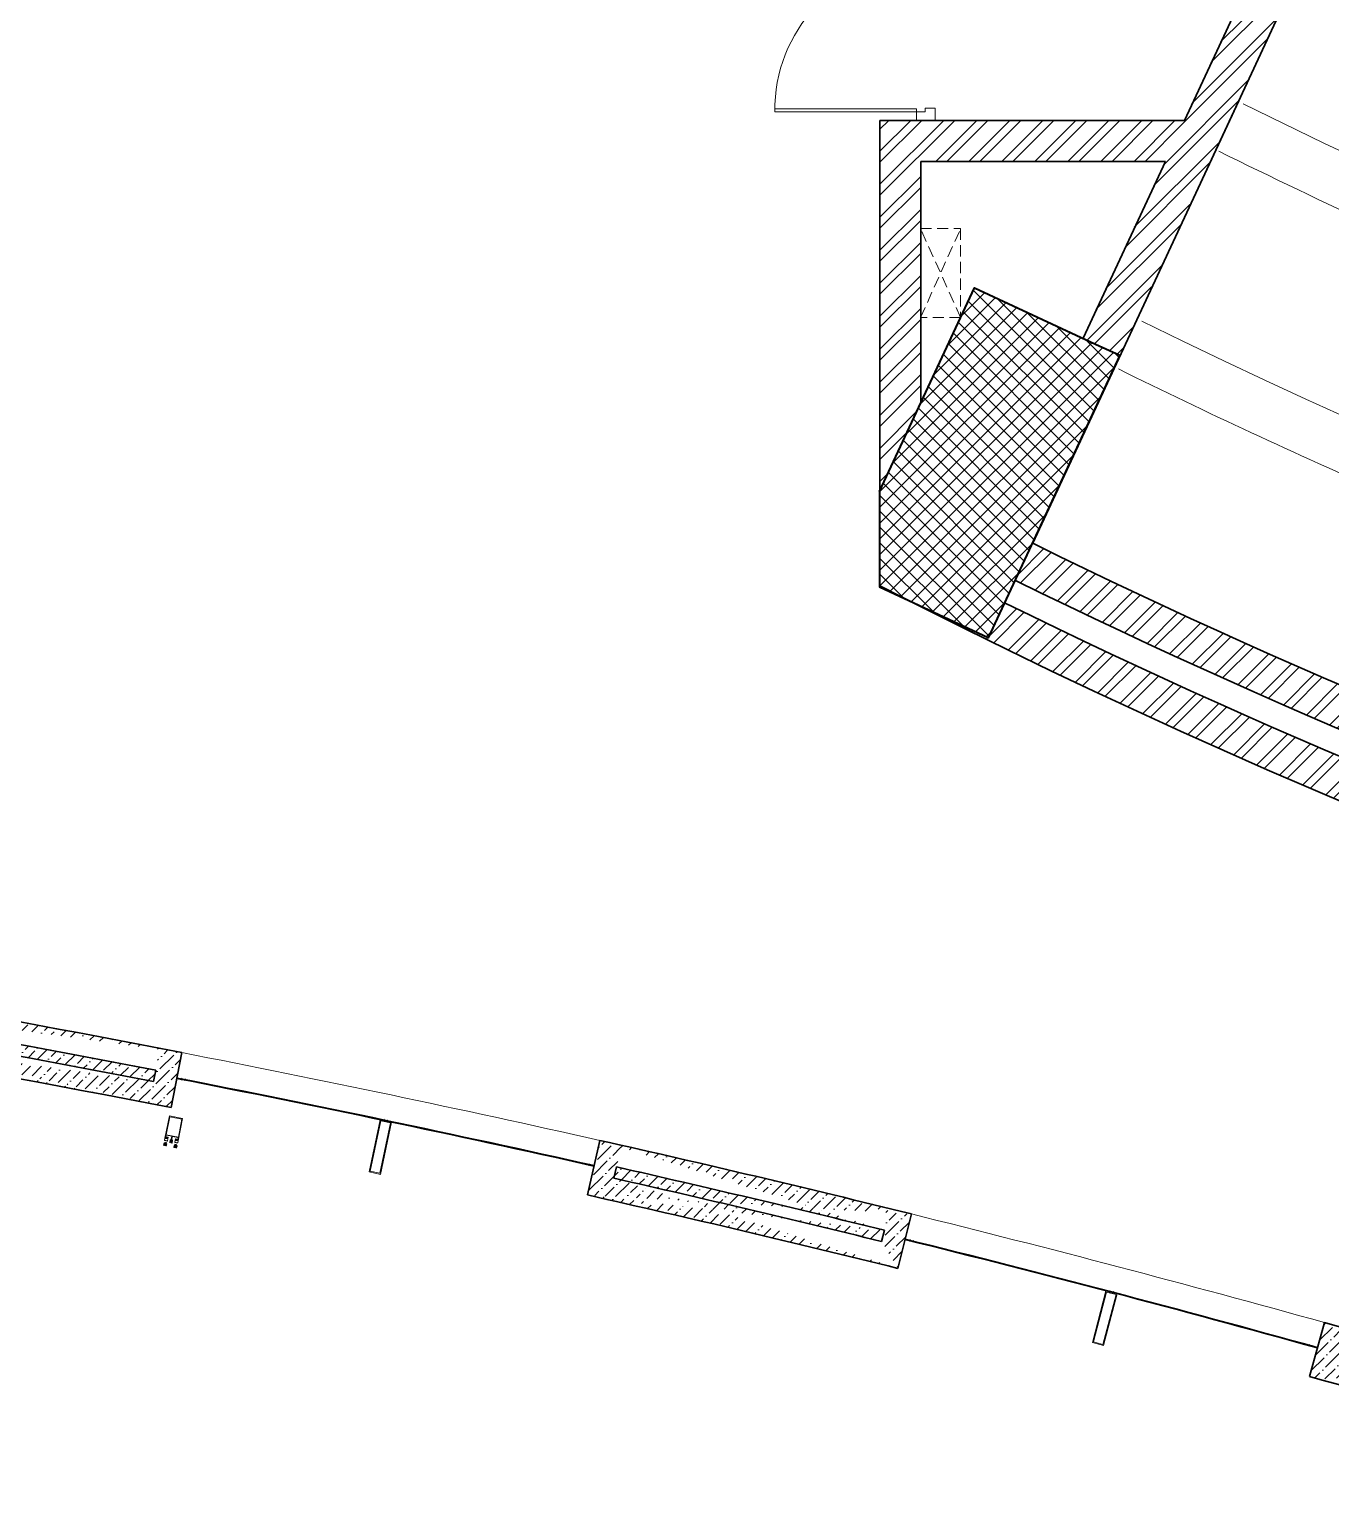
# Model space of a CAD drawing. Header units: millimetres. Extents: x 8275 to 147087, y -297470 to -191881.
# Drawn here: x 90337 to 97650, y -253504 to -245231 of the extents above; entities that cross this region are included whole.
import ezdxf

# ---------------------------------------------------------------- set-up
doc = ezdxf.new("R2010")
doc.units = ezdxf.units.MM
doc.header["$LTSCALE"] = 250
doc.header["$MEASUREMENT"] = 0
doc.linetypes.add('HIDDEN', pattern=[0.375, 0.25, -0.125])
for name, color, linetype, lineweight in [('col', 6, 'Continuous', 40), ('door', 35, 'Continuous', 13), ('hatch', 9, 'Continuous', 0), ('hidden', 153, 'HIDDEN', 13), ('stairs', 2, 'Continuous', 5), ('wall', 1, 'Continuous', 30), ('win', 4, 'Continuous', 20)]:
    doc.layers.add(name, color=color, linetype=linetype, lineweight=lineweight)
pattern_1 = [(45, (-6686.724433277734, -321362.3453582716), (-92.80776503073436, 92.80776503073437), []), (45, (-6624.852590027731, -321362.3453582716), (-92.80776503073436, 92.80776503073437), [])]
pattern_2 = [(45, (-6686.724433277734, -321362.3453582716), (23.20194125768359, 85.07378461150648), [109.375, -21.875, 0, -21.875])]

# ---------------------------------------------------------------- blocks, each defined once
blk = doc.blocks.new('A$C31941232')
at = {"layer": 'hatch'}
h = blk.add_hatch(dxfattribs=at)
h.set_pattern_fill('ANSI37', color=256, scale=500)
h.set_pattern_definition([(45, (0, 0), (-44.19417382415921, 44.19417382415922), []), (135, (0, 0), (-44.19417382415922, -44.19417382415921), [])])
h.paths.add_polyline_path([(-43430.87844050443, 12658.07772172685), (-43430.87841665884, 12120.48155803699), (-42820.65822664928, 11836.39656725794), (-42081.1499656518, 13424.87496698205), (-42897.0647688061, 13804.72006734449)])
at = {"layer": 'col'}
blk.add_line((-43430.87844168628, 12658.07772019925, -16898.64277594864), (-43430.87841784023, 12120.48155699158, -16898.6301576792), dxfattribs=at)
at = {"layer": 'col', "elevation": -16898.64277594864}
blk.add_lwpolyline([(-43430.87844168628, 12658.07772019925), (-42897.06477002893, 13804.72006575589), (-42217.14718966652, 13488.1877996953), (-42081.14996680012, 13424.8749653534), (-42820.65822760668, 11836.39656611474), (-43430.87841784023, 12120.48155699158)], dxfattribs=at)
blk = doc.blocks.new('DRDR')
at = {"lineweight": 18, "ltscale": 0.1}
for p, q in [((4811214.435253152, 8332971.56460059), (4811218.992828105, 8333058.814600474)), ((4811218.992828105, 8333058.814600474), (4811277.159233727, 8333055.776102253)), ((4811277.159233727, 8333055.776102253), (4811274.728527087, 8333009.242768981)), ((4811214.435253152, 8332971.56460059), (4811255.15173709, 8332969.437651836)), ((4811255.151730487, 8332969.437652181), (4811220.538269108, 8332306.799180396)), ((4811255.15173709, 8332969.437651836), (4811257.2786054, 8333010.154318447)), ((4811268.2850926, 8332968.751591268), (4811255.151737091, 8332969.437651836)), ((4811257.2786054, 8333010.154318447), (4811274.728527087, 8333009.242768981)), ((4812658.784152118, 8332983.605797026), (4812656.353445476, 8332937.072463756)), ((4812716.950571135, 8332980.567555208), (4812658.784152118, 8332983.605797026)), ((4812712.392996182, 8332893.317555323), (4812716.950571135, 8332980.567555208)), ((4811268.2850926, 8332968.751591268), (4811233.665113604, 8332305.988346538)), ((4812673.803371182, 8332936.16099121), (4812656.353445476, 8332937.072463756)), ((4812671.676502869, 8332895.444324598), (4812673.803371182, 8332936.16099121)), ((4812658.543144336, 8332896.13032729), (4812623.92316534, 8332233.36708256)), ((4812671.676509472, 8332895.444324268), (4812637.063048093, 8332232.805852484)), ((4812671.676502869, 8332895.444324598), (4812658.543144336, 8332896.13032729)), ((4812712.392996182, 8332893.317555323), (4812671.676502869, 8332895.444324598))]:
    blk.add_line(p, q, dxfattribs=at)
blk.add_ellipse((4811269.773900418, 8332997.253257896), major_axis=(-685.2418482264229, -125.6224260748426), ratio=0.9936065610890924, start_param=1.318294215919205, end_param=2.867114194554077, dxfattribs=at)
at = {"lineweight": 18, "ltscale": 0.1, "extrusion": (0, 0, -1)}
blk.add_ellipse((4812660.031952153, 8332924.631993918), major_axis=(668.4242813352743, -196.3322811335802), ratio=0.9936065610890924, start_param=1.318294215919205, end_param=2.867114194554077, dxfattribs=at)

msp = doc.modelspace()

# ---------------------------------------------------------------- hatches: boundary and pattern name
at = {"layer": 'hatch'}
h = msp.add_hatch(dxfattribs=at)
h.set_pattern_fill('ANSI32', color=256, scale=350, style=0)
h.set_pattern_definition(pattern_1)
edge = h.paths.add_edge_path()
edge.add_line((117629.5288266889, -252194.0401685761), (117599.6284500561, -251965.991999372))
edge.add_arc((112433.8152781767, -214955.8903715943), 37368.88074621981, 262.12326937673834, 277.94592112654357, ccw=False)
edge.add_line((107312.699338296, -251972.2032586917), (107277.7050495697, -252193.584798186))
edge.add_arc((112455.1992891072, -215257.3078104233), 37297.38602525879, 262.0206294395069, 277.9792072770339)
edge = h.paths.add_edge_path()
edge.add_line((117571.6059567318, -251828.733762546), (117541.7064086166, -251600.6854847135))
edge.add_arc((112434.5317099039, -214945.959934801), 37008.81163375256, 262.13531328539574, 277.93206678409143, ccw=False)
edge.add_line((107370.4666389958, -251606.666195049), (107335.4595535933, -251828.1287087162))
edge.add_arc((112476.3429742176, -214946.7948216071), 37237.90369552072, 262.0646797399239, 277.8705910709365)
edge = h.paths.add_edge_path()
edge.add_line((127705.4790213192, -249342.9324330802), (127699.5722774738, -249103.2909695192))
edge.add_arc((112455.1308590728, -214644.6412441847), 37680.12121865258, 280.1248862717009, 293.8645078004673, ccw=False)
edge.add_line((119079.0823690244, -251737.9668088487), (119114.8944285437, -251965.2098358264))
edge.add_arc((112612.8051359882, -215281.8333143234), 37255.1644498682, 280.0512229649691, 293.8984144730426)
edge = h.paths.add_edge_path()
edge.add_line((119021.128470513, -251372.4620443592), (119057.1538925907, -251599.6678708942))
edge.add_arc((112451.9757196107, -214634.34957905), 37550.80738298663, 280.1310230807873, 293.9570873770894)
edge.add_line((127699.5679523274, -248950.1486549706), (127699.5608397927, -248698.3121126945))
edge.add_arc((112451.9883593358, -214634.442930897), 37320.71342004864, 280.13794037399134, 294.1141085776026, ccw=False)
h.paths.add_polyline_path([(128156.8052846882, -247451.033916359), (128156.8052846882, -248168.1257187141), (128161.887085225, -248165.933882045), (128161.8727216395, -247451.0339163589)])
h.paths.add_polyline_path([(127948.7091314672, -248257.8798867596), (127948.7107492816, -247451.0339163589), (127931.8384511294, -247451.0339163589), (127931.8662397289, -248265.144411894)])
h.paths.add_polyline_path([(98253.503828316, -243221.2437606225), (97937.00574477017, -243901.0879162582), (97728.49585520662, -243804.017168646), (96826.03205373604, -245742.5272987234), (96256.40817154478, -246966.0910468734), (96464.9196887752, -247063.1625522359), (96972.65953579452, -245972.5272987234), (98253.50559399556, -243221.2445826261)])
h.paths.add_polyline_path([(126753.8316411702, -243429.6605102571), (126656.7966687437, -243221.2274664995), (126656.7599029643, -243221.2445826261), (127909.5805727346, -245912.3282089877), (128161.8418066548, -245912.3429560122), (128161.8417441407, -245909.2314670999), (126962.3431278234, -243332.684668256), (127089.2632657988, -243273.5976258806), (128317.7223430322, -245912.3520686851), (128531.8057498084, -245912.3645838583), (128531.8033261178, -245827.2435256402), (127297.7749210438, -243176.5260562646), (127753.7522249715, -242964.2480780883), (128531.8495605113, -242964.2480780883), (128531.8495605113, -242734.2480780883), (127702.8380457358, -242734.2480780883), (127200.7401172076, -242967.9972848935), (127297.7750896341, -243176.430328651)])
h = msp.add_hatch(dxfattribs=at)
h.set_pattern_fill('ANSI32', color=256, scale=350, style=0)
h.set_pattern_definition(pattern_1)
h.paths.add_polyline_path([(95115.19118412118, -247829.9602206651), (95345.19118412072, -247335.9156626482), (95345.19118411932, -245972.5272987243), (96718.95685945265, -245972.527298706), (96826.0322216684, -245742.5272987066), (95115.19118412118, -245742.5272987243)])
edge = h.paths.add_edge_path()
edge.add_line((95974.14820407284, -248117.3497864555), (95877.05366245843, -248325.9107859913))
edge.add_arc((112455.1323191682, -214644.6494747951), 37540.11261918598, 243.7933671564915, 259.8707226368601)
edge.add_line((105852.961313481, -251599.6409302511), (105888.8708464922, -251372.4143662852))
edge.add_arc((112455.1322759711, -214644.649621097), 37310.11246750876, 243.785706247479, 259.863639480919, ccw=False)
edge = h.paths.add_edge_path()
edge.add_line((95725.41156549472, -248651.6410153998), (95356.87012536032, -248480.0683710759))
edge.add_arc((112356.9879265963, -214875.4500551177), 37659.98376814761, 243.1657740476392, 259.9670714785931)
edge.add_line((105796.0866592294, -251959.5295499225), (105831.1033803178, -251737.9524770139))
edge.add_arc((112455.1323148245, -214644.6494900217), 37680.11260346741, 243.7979844895485, 259.8749917959418, ccw=False)
edge.add_line((95817.95277488139, -248452.8606637244), (95725.41156549472, -248651.6410153997))
h = msp.add_hatch(dxfattribs=at)
h.set_pattern_fill('ANSI36', color=256, scale=350, style=0)
h.set_pattern_definition(pattern_2)
edge = h.paths.add_edge_path()
edge.add_line((91046.62306061061, -251083.2461046266), (91034.17045818921, -251147.0422025785))
edge.add_line((91070.58821903076, -250960.4698734226), (91070.57037289953, -250960.5613011827))
edge.add_line((91193.27288600244, -250984.4171590729), (91132.92572616367, -251293.5825198418))
edge.add_line((87241.14183801692, -250438.2776263356), (87231.83437542059, -250502.6061248166))
edge.add_line((86653.54298079899, -250226.8675195404), (86653.53031459544, -250226.9598076055))
edge.add_line((87135.21176184341, -250297.4798415681), (87090.42477401532, -250607.0249671598))
edge.add_arc((75628.97938603442, -330501.9803694141), 80836.41582499738, 79.01380837580166, 81.74754648983635)
edge.add_arc((75126.12700138427, -333298.2320284001), 83552.2599720503, 78.95509451356294, 81.76720831621297)
edge.add_arc((75629.5798227014, -330498.6507903767), 80898.03287843917, 79.01372926308656, 81.74764466217374)
edge.add_arc((75861.62160530081, -329225.7721982935), 79729.34948540859, 78.91318151962535, 81.87123521704314)
at = {"layer": 'hatch', "extrusion": (-0.0005174206871650838, -0.002638571485964402, 0.9999963851016394)}
h = msp.add_hatch(dxfattribs=at)
h.set_pattern_fill('AR-HBONE', color=256, scale=0.4111842104963537, angle=3.761184506430397e-19, style=0)
h.set_pattern_definition([(45.00000000000023, (-6692.570742330077, -321391.0350921564), (1.826177402416266e-16, 2.326009148470476), [4.934210525956235, -1.644736841985416]), (135, (-6691.407737755711, -321389.8720875821), (1.826177402416266e-16, 2.326009148470476), [4.934210525956231, -1.644736841985415])])
h.paths.add_polyline_path([(91098.93374198835, -251493.4563242627), (91098.5381126662, -251495.4738199409), (91103.91810113538, -251496.5288314814), (91104.31373046778, -251494.5113357943)], flags=16)
h.paths.add_polyline_path([(91162.04185187045, -251505.8317753618), (91161.64622253992, -251507.849271027), (91156.266234067, -251506.7942594857), (91156.66186339103, -251504.7767638084)], flags=16)
edge = h.paths.add_edge_path()
edge.add_arc((91106.27623807333, -251509.4323966394), 0.6853070175936428, 168.9051299809035, 348.90512998090367, ccw=False)
edge.add_arc((91104.93124095417, -251509.1686437541), 0.6853070175936428, 168.9051299809035, 348.90512998090367, ccw=False)
edge.add_arc((91103.58624383502, -251508.9048908683), 0.6853070184712254, 168.9051299041973, 348.90512990419745, ccw=False)
edge.add_arc((91102.2412467112, -251508.6411379817), 0.6853070185111155, 168.9051300542747, 348.9051300542748, ccw=False)
edge.add_arc((91100.89624959297, -251508.3773850967), 0.6853070167758953, 168.9051302101884, 348.9051302101886, ccw=False)
edge.add_arc((91099.55125247661, -251508.113632212), 0.6853070175936428, 168.9051299809035, 348.90512998090367, ccw=False)
edge.add_arc((91098.20625535745, -251507.8498793264), 0.6853070175936428, 168.9051299817373, 348.90512998173745, ccw=False)
edge.add_arc((91096.86125823736, -251507.5861264409), 0.6853070185310607, 168.9051300542747, 348.9051300542748, ccw=False)
edge.add_arc((91095.51626112286, -251507.322373556), 0.6853070148412246, 168.9051299125349, 348.9051299125351, ccw=False)
edge.add_arc((91094.1712640037, -251507.0586206709), 0.6853070203261159, 168.9051300501059, 348.905130050106, ccw=False)
edge.add_arc((91092.82626687989, -251506.7948677845), 0.6853070175936428, 168.9051299809035, 348.90512998090367, ccw=False)
edge.add_arc((91091.48126976445, -251506.5311148997), 0.6853070149010597, 168.9051300642798, 348.90513006428, ccw=False)
edge.add_line((91090.80877120767, -251506.3992384571), (91093.15812418956, -251494.4188083893))
edge.add_line((91093.15812419236, -251494.4188083996), (91096.92411612926, -251495.1573164794))
edge.add_line((91096.924116126, -251495.1573164786), (91097.31974545095, -251493.139820792))
edge.add_line((91097.3197454463, -251493.1398208007), (91095.57124919092, -251492.7969420495))
edge.add_line((91095.57124919232, -251492.79694205), (91097.84802924024, -251489.7516197021))
edge.add_line((91097.84802924257, -251489.7516197029), (91106.61145295083, -251491.4701202626))
edge.add_line((91106.61145294897, -251491.4701202598), (91107.67622326149, -251495.170718016))
edge.add_line((91107.67622326195, -251495.1707180181), (91105.92772700658, -251494.8278392669))
edge.add_line((91105.92772700798, -251494.8278392678), (91105.53209768116, -251496.8453349448))
edge.add_line((91105.53209767837, -251496.8453349441), (91109.29808961015, -251497.583843023))
edge.add_line((91109.29808961015, -251497.5838430224), (91106.94872347658, -251509.564340125))
edge.add_arc((91149.22582909904, -251517.7677298547), 0.6853070175936428, 168.9051300509397, 348.9051300509396)
edge.add_arc((91150.5708262182, -251518.0314827401), 0.6853070175936428, 168.9051300509397, 348.9051300509396)
edge.add_arc((91151.91582333736, -251518.2952356256), 0.6853070184512803, 168.905130127646, 348.9051301276458)
edge.add_arc((91153.26082046304, -251518.558988512), 0.6853070185310607, 168.9051299775686, 348.9051299775688)
edge.add_arc((91154.60581757754, -251518.8227413968), 0.6853070167758953, 168.9051298216548, 348.9051298216551)
edge.add_arc((91155.9508146967, -251519.0864942824), 0.6853070175936428, 168.9051300509397, 348.9051300509396)
edge.add_arc((91157.2958118112, -251519.3502471666), 0.6853070176135879, 168.905130050106, 348.9051300501058)
edge.add_arc((91158.64080893502, -251519.614000053), 0.6853070185111155, 168.9051299775686, 348.9051299775688)
edge.add_arc((91159.98580604952, -251519.8777529378), 0.6853070148611697, 168.9051301193083, 348.9051301193082)
edge.add_arc((91161.33080317054, -251520.1415058236), 0.6853070203261159, 168.9051299817374, 348.9051299817377)
edge.add_arc((91162.67580029342, -251520.40525871), 0.6853070175936428, 168.9051300509397, 348.9051300509396)
edge.add_arc((91164.02079740886, -251520.6690115946), 0.6853070149210049, 168.9051299675634, 348.9051299675637)
edge.add_line((91164.69329596471, -251520.8008880359), (91167.02621101236, -251508.9042825693))
edge.add_line((91167.02621101376, -251508.9042825683), (91163.26021908197, -251508.1657744893))
edge.add_line((91163.26021907918, -251508.1657744884), (91163.655848406, -251506.1482788114))
edge.add_line((91163.65584840972, -251506.1482788123), (91165.40434466509, -251506.4911575635))
edge.add_line((91165.40434466276, -251506.4911575746), (91164.44632904252, -251502.8114943212))
edge.add_line((91164.44632904671, -251502.8114943213), (91155.68290533518, -251501.0929937797))
edge.add_line((91155.68290533472, -251501.0929937707), (91153.29937059313, -251504.1173815965))
edge.add_line((91153.29937059499, -251504.1173815945), (91155.04786685036, -251504.4602603457))
edge.add_line((91155.04786684897, -251504.4602603571), (91154.65223752215, -251506.4777560341))
edge.add_line((91154.65223752122, -251506.4777560338), (91150.88624558944, -251505.7392479549))
edge.add_line((91150.88624559317, -251505.7392479558), (91148.55331739757, -251517.635920467))
at = {"layer": 'hatch'}
h = msp.add_hatch(dxfattribs=at)
h.set_pattern_fill('ANSI36', color=256, scale=350, style=0)
h.set_pattern_definition(pattern_2)
edge = h.paths.add_edge_path()
edge.add_line((93636.71869381703, -251627.4043064397), (93622.44556070352, -251690.817925577))
edge.add_line((93664.18748183735, -251505.3641595558), (93664.16702665901, -251505.4550391761))
edge.add_line((93542.23835022748, -251477.9158572471), (93473.06862840941, -251785.2276689035))
edge.add_line((95142.65009526582, -251983.3815443729), (95127.01923595322, -252046.4742195272))
edge.add_line((95172.73184099048, -251861.9590574075), (95172.70944002084, -251862.0494770749))
edge.add_line((95294.06377332099, -251892.0183687254), (95218.3143087998, -252197.7748381986))
edge.add_arc((75126.12655688915, -333298.234489582), 83677.26247280023, 76.17104359549388, 77.22966701252157)
edge.add_arc((75126.12655688915, -333298.234489582), 83552.26247280023, 76.0854531388849, 77.31525746913059)
edge.add_arc((75126.12655688915, -333298.234489582), 83742.26247280023, 76.17097716089245, 77.22973344712298)
edge.add_arc((75126.12655688915, -333298.234489582), 83867.26247280023, 76.085453138885, 77.31525746913087)
h = msp.add_hatch(dxfattribs=at)
h.set_pattern_fill('ANSI36', color=256, scale=350, style=0)
h.set_pattern_definition(pattern_2)
edge = h.paths.add_edge_path()
edge.add_line((97702.25520845363, -252656.527295529), (97684.82524967613, -252719.1468288872))
edge.add_line((97735.79933916731, -252536.0153747019), (97735.77435986418, -252536.1051162984))
edge.add_line((97615.37729389174, -252502.4962605776), (97530.9091262985, -252805.9598146717))
edge.add_arc((75126.12655688915, -333298.234489582), 83677.26247280023, 72.89316467388917, 74.36002561367286)
edge.add_arc((75126.12655688915, -333298.234489582), 83552.26247280023, 72.80924180304046, 74.4456160702821)
edge.add_arc((75126.12655688915, -333298.234489582), 83742.26247280023, 72.89222273872024, 74.36009204827403)
edge.add_arc((75126.12655688915, -333298.234489582), 83867.26247280023, 72.80924180304046, 74.4456160702822)
edge.add_line((99760.59299462754, -253261.3080906297), (99740.15716199484, -253323.027379423))
edge.add_line((99919.31946737226, -253179.6053178123), (99820.30646724347, -253478.6394731168))

# ---------------------------------------------------------------- linework, layer by layer
at = {"layer": 'hidden'}
for p, q in [((95570.89088813635, -246851.054636358, -11300.6378476528), (95345.1913452223, -246351.0128543606, -11300.6378476528)), ((95345.19135205261, -246851.054636358, -11300.6378476528), (95570.89088813588, -246351.0128584332, -11300.6378476528))]:
    msp.add_line(p, q, dxfattribs=at)
at = {"layer": 'hidden', "elevation": -11300.6378476528}
msp.add_lwpolyline([(95570.89088813635, -246851.054636358), (95345.1913452223, -246851.054636358), (95345.1913452223, -246351.0128543606), (95570.89088813635, -246351.0128543606)], close=True, dxfattribs=at)
at = {"layer": 'stairs', "ltscale": 0.01}
for centre, radius, start, end in [((112473.4104972676, -214679.5100111804, -11300.62548336084), 34549.59716089503, 243.6881587966639, 296.3118409651038), ((112473.4104972676, -214679.5100111804, 18293.34010579342), 34849.07260229524, 243.6789641682822, 246.927624955957), ((112473.4104972676, -214679.5100111804, -11300.62548336084), 35897.23664719598, 243.7387282127076, 295.0826291657868), ((112473.4104972676, -214679.5100111804, 18293.34010579342), 36196.71208859618, 243.7387640628932, 246.3623340862688)]:
    msp.add_arc(centre, radius, start, end, dxfattribs=at)
at = {"layer": 'wall'}
for p, q in [((96829.28565681633, -245742.5272988123, -11300.6378476528), (97730.32195650926, -243807.0834708438, -11300.6378476528)), ((96930.44110591244, -246070.2021267428, -11300.6378476528), (97938.83361174958, -243904.1550404577, -11300.6378476528)), ((95976.01381277014, -248120.3308667165, -11300.6378476528), (97134.26586442068, -245632.3825061822, -11300.6378476528)), ((95117.05694511067, -245742.5272988123, -11300.6378476528), (96829.28565681819, -245742.5272988123, -11300.6378476528)), ((95117.05694511067, -248360.4102565288, -11300.6378476528), (95117.05694511067, -245742.5272988123, -11300.6378476528)), ((95347.05694510508, -245972.5272988132, -11300.6378476528), (96722.21029460104, -245972.5272988116, -11300.6378476528)), ((95347.05694510927, -247331.8543828474, -11300.6378476528), (95347.05694510695, -245972.5272988132, -11300.6378476528)), ((96259.10258904379, -246967.2918279488, -11300.6378476528), (96722.21029460104, -245972.5272988116, -11300.6378476528)), ((91070.5882190303, -250960.4698748372, -11300.6378476528), (91070.57037289906, -250960.5613025973, -11300.6378476528)), ((91193.27288600197, -250984.4171604875, -11300.6378476528), (91132.9257261632, -251293.5825212565, -11300.6378476528)), ((91046.62306061015, -251083.2461060412, -11300.6378476528), (91034.17045818875, -251147.0422039931, -11300.6378476528)), ((93542.23835022701, -251477.9158586616, -11300.6378476528), (93473.06862840895, -251785.227670318, -11300.6378476528)), ((93664.18748183688, -251505.3641609704, -11300.6378476528), (93664.16702665854, -251505.4550405907, -11300.6378476528)), ((93636.71869381657, -251627.4043078543, -11300.6378476528), (93622.44556070305, -251690.8179269916, -11300.6378476528)), ((95172.73184099002, -251861.959058822, -11300.6378476528), (95172.70944002038, -251862.0494784895, -11300.6378476528)), ((95294.06377332052, -251892.0183701399, -11300.6378476528), (95218.31430879934, -252197.7748396132, -11300.6378476528)), ((95142.65009526536, -251983.3815457875, -11300.6378476528), (95127.01923595276, -252046.4742209418, -11300.6378476528)), ((97615.37729389127, -252502.4962619923, -11300.6378476528), (97530.90912629804, -252805.9598160863, -11300.6378476528))]:
    msp.add_line(p, q, dxfattribs=at)
for centre, radius, start, end in [((112456.9985795254, -214647.6294052522, -11300.6378476528), 37310.11393724672, 243.7857061444846, 259.8600807952909), ((112456.9985795254, -214647.6294052522, -11300.6378476528), 37540.11393724672, 243.7888298063787, 259.8671857792339), ((112456.9985795254, -214647.6294052522, -11300.6378476528), 37910.11393724672, 242.7807844336711, 293.9103832607867), ((112456.9985795254, -214647.6294052522, -11300.6378476528), 37680.11393724672, 243.7934639942456, 259.8714680779401), ((75126.12655688869, -333298.2344909966, -11300.6378476528), 83867.26247280023, 78.95509453183116, 81.56511281882749), ((75126.12655688869, -333298.2344909966, -11300.6378476528), 83677.26247280023, 79.0406849820464, 81.68161779120946), ((75126.12655688869, -333298.2344909966, -11300.6378476528), 83742.26247280023, 79.0406185637666, 81.68168423075844), ((75126.12655688869, -333298.2344909966, -11300.6378476528), 83552.26247280023, 78.95509453183116, 81.76720826311949), ((75126.12655688869, -333298.2344909966, -11300.6378476528), 83867.26247280023, 76.08545314447905, 77.31525746881154), ((75126.12655688869, -333298.2344909966, -11300.6378476528), 83742.26247280023, 76.17097716283394, 77.22973344483624), ((75126.12655688869, -333298.2344909966, -11300.6378476528), 83677.26247280023, 76.17104360191614, 77.22966702173298), ((75126.12655688869, -333298.2344909966, -11300.6378476528), 83552.26247280023, 76.08545314447905, 77.31525746881154), ((75126.12655688869, -333298.2344909966, -11300.6378476528), 83867.26247280023, 72.8092418027839, 74.4456160653025), ((75126.12655688869, -333298.2344909966, -11300.6378476528), 83552.26247280023, 72.8092418027839, 74.4456160653025)]:
    msp.add_arc(centre, radius, start, end, dxfattribs=at)
at = {"layer": 'win', "extrusion": (-0.0005174206871649427, -0.002638571485964418, 0.9999963851016394)}
for p, q in [((91192.24482920021, -251135.6715013954, -11300.6378476528), (91190.6360808853, -251136.7527418701, -11300.6378476528)), ((91192.21858697059, -251128.6827872488, -11300.6378476528), (91193.29983325489, -251130.2915316575, -11300.6378476528)), ((91193.29983325489, -251130.2915316575, -11300.6378476528), (91192.24482920021, -251135.6715013954, -11300.6378476528)), ((91212.12979543442, -251133.9840591862, -11300.6378476528), (91211.07479137881, -251139.3640289363, -11300.6378476528)), ((91211.07479137881, -251139.3640289363, -11300.6378476528), (91212.15603766823, -251140.9727733464, -11300.6378476528)), ((91213.73854374653, -251132.9028187236, -11300.6378476528), (91212.12979543442, -251133.9840591862, -11300.6378476528))]:
    msp.add_line(p, q, dxfattribs=at)
at = {"layer": 'win', "extrusion": (-0.00054867184563733, -0.002632250500148911, 0.9999963851017215)}
for p, q in [((92329.80079668947, -251366.3030278296, -11300.6378476528), (92328.17934010038, -251367.3651156957, -11300.6378476528)), ((92330.91952241678, -251360.9359466224, -11300.6378476528), (92329.80079668947, -251366.3030278296, -11300.6378476528)), ((92329.85742869461, -251359.3144938707, -11300.6378476528), (92330.91952241678, -251360.9359466224, -11300.6378476528)), ((92349.70437457552, -251364.8515008115, -11300.6378476528), (92348.58564884681, -251370.2185820307, -11300.6378476528)), ((92348.58564884681, -251370.2185820307, -11300.6378476528), (92349.6477425741, -251371.8400347839, -11300.6378476528)), ((92351.32583116135, -251363.7894129573, -11300.6378476528), (92349.70437457552, -251364.8515008115, -11300.6378476528))]:
    msp.add_line(p, q, dxfattribs=at)
at = {"layer": 'win', "extrusion": (-0.0005862495969430468, -0.002624136981907268, 0.9999963851017215)}
for p, q in [((93463.68472625595, -251612.6555146942, -11300.6378476528), (93462.04825050663, -251613.6943117029, -11300.6378476528)), ((93464.88007191103, -251607.3049767116, -11300.6378476528), (93463.68472625595, -251612.6555146942, -11300.6378476528)), ((93463.84126899205, -251605.6685047149, -11300.6378476528), (93464.88007191103, -251607.3049767116, -11300.6378476528)), ((93483.60702257417, -251611.4887016173, -11300.6378476528), (93482.41167691816, -251616.8392396119, -11300.6378476528)), ((93482.41167691816, -251616.8392396119, -11300.6378476528), (93483.45047984226, -251618.4757116102, -11300.6378476528)), ((93485.24349832069, -251610.4499046205, -11300.6378476528), (93483.60702257417, -251611.4887016173, -11300.6378476528))]:
    msp.add_line(p, q, dxfattribs=at)
at = {"layer": 'win', "extrusion": (-0.0006485095726273326, -0.002609447992189149, 0.9999963851017215)}
for p, q in [((95285.4656257038, -252043.0278422033, -11300.6378476528), (95283.804901022, -252044.0274149289, -11300.6378476528)), ((95286.78791761445, -252037.7072546381, -11300.6378476528), (95285.4656257038, -252043.0278422033, -11300.6378476528)), ((95285.7883388917, -252036.0465335669, -11300.6378476528), (95286.78791761445, -252037.7072546381, -11300.6378476528)), ((95305.41004143935, -252042.335293046, -11300.6378476528), (95304.08774952684, -252047.6558806233, -11300.6378476528)), ((95304.08774952684, -252047.6558806233, -11300.6378476528), (95305.08732825518, -252049.3166016961, -11300.6378476528)), ((95307.07076611789, -252041.3357203322, -11300.6378476528), (95305.41004143935, -252042.335293046, -11300.6378476528))]:
    msp.add_line(p, q, dxfattribs=at)
at = {"layer": 'win', "extrusion": (-0.0006844639337276656, -0.002600248567571054, 0.9999963851017215)}
for p, q in [((96410.2115228721, -252323.2631251083, -11300.6378476528), (96411.18808476906, -252324.9374843775, -11300.6378476528)), ((96409.7924829754, -252330.239314587, -11300.6378476528), (96408.11812017858, -252331.2158704367, -11300.6378476528)), ((96411.18808476906, -252324.9374843775, -11300.6378476528), (96409.7924829754, -252330.239314587, -11300.6378476528)), ((96429.74455761118, -252329.8221083034, -11300.6378476528), (96428.34895581566, -252335.1239385249, -11300.6378476528)), ((96428.34895581566, -252335.1239385249, -11300.6378476528), (96429.32551771728, -252336.7982977958, -11300.6378476528)), ((96431.41892040474, -252328.8455524655, -11300.6378476528), (96429.74455761118, -252329.8221083034, -11300.6378476528))]:
    msp.add_line(p, q, dxfattribs=at)
at = {"layer": 'win', "extrusion": (-0.0007191733672341319, -0.002590863400025248, 0.9999963851017215)}
for p, q in [((97530.06144476822, -252633.0590922137, -11300.6378476528), (97528.37417313037, -252634.0131711013, -11300.6378476528)), ((97531.52781807398, -252627.7763980844, -11300.6378476528), (97530.06144476822, -252633.0590922137, -11300.6378476528)), ((97530.57373309275, -252626.0891298932, -11300.6378476528), (97531.52781807398, -252627.7763980844, -11300.6378476528)), ((97550.017314394, -252632.9087231985, -11300.6378476528), (97548.55094108591, -252638.19141734, -11300.6378476528)), ((97548.55094108591, -252638.19141734, -11300.6378476528), (97549.50502607226, -252639.878685533, -11300.6378476528)), ((97551.70458602812, -252631.9546443227, -11300.6378476528), (97550.017314394, -252632.9087231985, -11300.6378476528))]:
    msp.add_line(p, q, dxfattribs=at)
at = {"layer": 'win', "extrusion": (-0.0005174206871649427, -0.002638571485964418, 0.9999963851016394), "elevation": -10449.19962631949}
msp.add_lwpolyline([(91130.98864225997, -251511.3350316813), (91131.42113995434, -251511.9785316783), (91130.77763994584, -251512.4110293685), (91130.25013417956, -251515.1010236127), (91130.68263186992, -251515.7445236096), (91130.03913186629, -251516.1770213038), (91129.51162609551, -251518.8670155444), (91129.94864473147, -251519.5172421092, 0.9606708062894292), (91133.46749158783, -251520.0617733311), (91135.89324171901, -251507.691759136, 0.1989123673796638), (91135.51985136597, -251505.8408047151), (91132.8755773328, -251501.9064707815, -0.1989123673796519), (91132.50218698704, -251500.0555163569), (91135.53845083009, -251484.5722122794), (91165.39738686093, -251490.4275263334, -0.414213562373095), (91167.34362647284, -251493.3232763337), (91166.57874310501, -251497.2237679883, -0.414213562373095), (91163.68299310785, -251499.1700076053), (91155.07501154601, -251497.4819891455, 0.414213562373095), (91152.1792615327, -251499.428228758), (91150.93962297925, -251505.7497152109), (91154.70561491126, -251506.4882233027), (91155.10124423847, -251504.4707276148), (91153.35274797751, -251504.1278488739), (91154.01213018631, -251500.7653560702), (91166.11710426255, -251503.1391320406), (91165.45772205324, -251506.5016248324), (91163.70922579129, -251506.1587460896), (91163.31359646417, -251508.1762417558), (91167.07958839479, -251508.9147498354), (91191.84775964142, -251382.610649986), (91117.87291813463, -251368.1042412965), (91093.10474688552, -251494.4083411556), (91096.87073881605, -251495.1468492335), (91097.26636814683, -251493.129353547), (91095.51787189154, -251492.7864748056), (91096.17725410688, -251489.4239820059), (91108.2822281619, -251491.7977579728), (91107.6228459621, -251495.1602507743), (91105.87434970359, -251494.8173720234), (91105.47872036745, -251496.8348676992), (91109.2447123087, -251497.5733757677), (91110.48435086496, -251491.251889314, 0.414213562373095), (91108.5381112485, -251488.3561393068), (91099.9301296903, -251486.668120849, -0.414213562373095), (91097.98389006998, -251483.7723708386), (91098.74877343437, -251479.8718791949, -0.414213562373095), (91101.64452344931, -251477.9256395703), (91131.50345948144, -251483.7809536238), (91128.46719562732, -251499.2642577006, -0.1989123673796519), (91127.42240004899, -251500.8371069728), (91123.48806611533, -251503.4813810087, 0.1989123673796638), (91122.44327053006, -251505.0542302892), (91120.01752039982, -251517.4242444783, 0.9606708062894292), (91123.48141107138, -251518.2490226358), (91124.1316376268, -251517.8120039927), (91124.65914340156, -251515.1220097639), (91124.22664570586, -251514.4785097602), (91124.87014570736, -251514.0460120613), (91125.39765147564, -251511.3560178286), (91124.96515379444, -251510.7125178312), (91125.60865379068, -251510.2800201298), (91126.1361595645, -251507.5900259017), (91125.7036618605, -251506.9465258945), (91129.56466186569, -251504.3515397368), (91132.15964802662, -251508.2125397435), (91131.5161480307, -251508.6450374411)], format="xyb", close=True, dxfattribs=at)
at = {"layer": 'win', "extrusion": (-0.0005174206871649427, -0.002638571485964418, 0.9999963851016394)}
for points, elevation in [([(91119.50790083015, -251374.0117355443), (91099.75103440281, -251474.7608901389), (91168.3458874387, -251488.2122872887), (91188.1027538667, -251387.463132685)], -10449.1996263195), ([(91098.93374202734, -251493.4563242736), (91098.53811270471, -251495.4738199522), (91103.91810117346, -251496.5288314924), (91104.31373050976, -251494.5113358073)], -10449.19962631951), ([(91162.04185190906, -251505.8317753731), (91161.64622258075, -251507.8492710382), (91156.26623410826, -251506.794259498), (91156.66186342895, -251504.7767638194)], -10449.1996263195)]:
    msp.add_lwpolyline(points, close=True, dxfattribs=dict(at, elevation=elevation))
at = {"layer": 'win', "elevation": -11300.6378476528}
for points in [[(92310.64931563567, -251669.0523544052), (92371.86620874051, -251375.3646086643), (92308.2338638301, -251362.1009484912), (92247.01697072387, -251655.7886942324)], [(92306.77480142517, -251663.1372770909), (92365.9511314258, -251379.2391228747), (92312.10837804014, -251368.0160258052), (92252.93204803858, -251651.9141800215)], [(96374.06973305531, -252631.4429945691), (96450.43733930076, -252341.3257963264), (96387.57861301443, -252324.7794816396), (96311.21100676851, -252614.8966798827)], [(96370.50723985583, -252625.3349144942), (96444.32925922517, -252344.8882895262), (96391.14110621391, -252330.8875617143), (96317.3190868441, -252611.3341866824)]]:
    msp.add_lwpolyline(points, close=True, dxfattribs=at)
at = {"layer": 'win', "extrusion": (-0.0005174206871649427, -0.002638571485964418, 0.9999963851016394)}
for points, elevation in [([(91106.94873667501, -251509.564273094, -0.9999999999999999), (91105.60373954989, -251509.3005202073, -0.9999999999999999), (91104.25874243799, -251509.0367673234, -0.9999999999999999), (91102.91374531643, -251508.773014437, -0.9999999999999999), (91101.56874819341, -251508.5092615511, -0.9999999999999999), (91100.22375107442, -251508.2455086739, -0.9999999999999999), (91098.87875395267, -251507.9817557789, -0.9999999999999999), (91097.53375683221, -251507.7180028943, -0.9999999999999999), (91096.18875972457, -251507.4542500112, -0.9999999999999999), (91094.84376260698, -251507.1904971257, -0.9999999999999999), (91093.49876548431, -251506.9267442398, -0.9999999999999999), (91092.1537683652, -251506.6629913533, -0.9999999999999999), (91090.80877124787, -251506.3992384683), (91093.15812423272, -251494.418808412), (91096.87073882188, -251495.14684923), (91097.26636813728, -251493.129353548), (91095.57124922489, -251492.7969420583), (91097.84802928226, -251489.7516197147), (91106.61145299676, -251491.4701202749), (91107.67622329813, -251495.1707180275), (91105.8743496969, -251494.8173720197), (91105.47872037094, -251496.834867699), (91109.29808965276, -251497.5838430362), (91106.94872351512, -251509.5643401444)], -10449.19962631948), ([(91148.55333057942, -251517.6358534223, 0.9999999999999999), (91149.89832770328, -251517.8996063095, 0.9999999999999999), (91151.2433248124, -251518.1633591914, 0.9999999999999999), (91152.58832193722, -251518.4271120788, 0.9999999999999999), (91153.93331906587, -251518.6908649668, 0.9999999999999999), (91155.27831617279, -251518.9546178493, 0.9999999999999999), (91156.62331328809, -251519.2183707322, 0.9999999999999999), (91157.96831041019, -251519.4821236196, 0.9999999999999999), (91159.31330752508, -251519.7458765029, 0.9999999999999999), (91160.65830464606, -251520.0096293897, 0.9999999999999999), (91162.00330176816, -251520.2733822763, 0.9999999999999999), (91163.34829888878, -251520.537135162, 0.9999999999999999), (91164.69329599942, -251520.8008880461), (91167.02621105126, -251508.9042825801), (91163.26021912506, -251508.1657745016), (91163.65584844485, -251506.1482788216), (91165.40434469446, -251506.491157582), (91164.44632908708, -251502.8114943336), (91155.68290536953, -251501.0929937802), (91153.29937062699, -251504.1173816036), (91155.04786688848, -251504.4602603675), (91154.65223756482, -251506.4777560477), (91150.88624563461, -251505.7392479678), (91148.55331743624, -251517.6359204681)], -10449.1996263195)]:
    msp.add_lwpolyline(points, format="xyb", dxfattribs=dict(at, elevation=elevation))
at = {"layer": 'win'}
for radius, start, end in [(83867.26247280023, 77.31525746881154, 78.95509453183116), (83717.26247280023, 77.31525746881154, 78.95509453183116), (83718.26247280023, 77.31525746881154, 78.95509453183116), (83719.26247280023, 77.31525746881154, 78.95509453183116), (83720.26247280023, 77.31525746881154, 78.95509453183116), (83721.26247280023, 77.31525746881154, 78.95509453183116), (83722.26247280023, 77.31525746881154, 78.95509453183116), (83723.26247280023, 77.31525746881154, 78.95509453183116), (83867.26247280023, 74.4456160653025, 76.08545314447905), (83717.26247280023, 74.4456160653025, 76.08545314447905), (83718.26247280023, 74.4456160653025, 76.08545314447905), (83719.26247280023, 74.4456160653025, 76.08545314447905), (83720.26247280023, 74.4456160653025, 76.08545314447905), (83721.26247280023, 74.4456160653025, 76.08545314447905), (83722.26247280023, 74.4456160653025, 76.08545314447905), (83723.26247280023, 74.4456160653025, 76.08545314447905)]:
    msp.add_arc((75126.12655688869, -333298.2344909966, -11300.6378476528), radius, start, end, dxfattribs=at)
at = {"layer": 'win', "extrusion": (-0.0005174206871649427, -0.002638571485964418, 0.9999963851016394)}
for centre, radius, start, end in [((91184.96345245211, -251221.8481717162, -10684.99090699312), 56.02831096297897, 67.61933225737383, 90.19092775573638), ((91184.44278112399, -251224.5033140279, -10684.98363177791), 59.50225788623588, 69.27757024174545, 88.53268976440364), ((91184.27353254276, -251225.3663902729, -10684.98126690828), 60.98800946245647, 69.854075686515, 87.95618435667863), ((91185.69300918636, -251202.1360116268, -10685.04329660813), 38.16461497224456, 83.7113108082943, 88.7370451763278), ((91186.51769149482, -251182.1742181637, -10685.09639412124), 18.66373521831405, 80.36711339774736, 89.66647713809293), ((91187.10200831672, -251174.8483439233, -10685.11602637117), 11.84415585990497, 78.17474967927035, 91.82647101433774), ((91185.23701017685, -251186.092488229, -10685.08539279387), 23.68932309987656, 79.4877939005681, 86.13699135089556), ((91147.09291212508, -251414.9674528702, -10684.46175105063), 254.6448962107594, 78.09466544331984, 79.71559457596024), ((91180.90715083388, -251242.533116523, -10684.9342292683), 79.43733587598572, 76.4709421935045, 81.33931763629245), ((91184.35743914978, -251224.9385119336, -10684.98243931512), 61.98307333192854, 75.91688669694065, 81.89337331820234), ((91189.83490786407, -251197.0063828551, -10685.05897466672), 34.0854521669411, 74.29229407737716, 83.51796594567327), ((91195.09104324535, -251193.0163780716, -10685.0722222687), 27.34609378610929, 67.93430039003817, 74.93490064554665), ((91197.50795083767, -251187.4030150508, -10685.08828414673), 21.72982308732188, 68.53185202913873, 76.46311415439305), ((91201.25163889813, -251175.1943797069, -10685.12243469136), 9.462229877207651, 63.02999656259647, 80.18393701389023), ((91199.46495579497, -251180.6696617522, -10685.10706324463), 15.63818546316107, 66.76794251597605, 76.90151407258305)]:
    msp.add_arc(centre, radius, start, end, dxfattribs=at)
at = {"layer": 'win', "extrusion": (-0.00054867184563733, -0.002632250500148911, 0.9999963851017215)}
for centre, radius, start, end in [((92321.48746720889, -251452.3996197982, -10689.44526028176), 56.02831096297897, 66.93989895063034, 89.5114944393638), ((92320.93534762354, -251455.048401271, -10689.43798506663), 59.50225788623588, 68.59813692101977, 87.85325644780711), ((92320.75587652295, -251455.9094098719, -10689.43562019702), 60.98800946245647, 69.17464235207092, 87.27675103826117), ((92322.45072083663, -251432.697496794, -10689.49764989846), 38.16461497224456, 83.03187747152846, 88.05761186400933), ((92323.5120535165, -251412.7468859738, -10689.55074741317), 18.66373521831405, 79.68768009515925, 88.98704381933331), ((92324.1831999946, -251405.4284556811, -10689.5703796635), 11.84415585990497, 77.49531636074673, 91.14703767053274), ((92322.18499912281, -251416.6496941378, -10689.5397460863), 23.68932309987656, 78.80836058720296, 85.4575580215865), ((92281.32956745838, -251645.0562513103, -10688.91610434528), 254.6448962107594, 77.41523212834713, 79.03616126638319), ((92317.18616725078, -251473.035010348, -10689.38858255759), 79.43733587598572, 75.79150884821415, 80.65988429781339), ((92320.84485104334, -251455.4825565866, -10689.43679260385), 61.98307333192854, 75.23745337158226, 81.21393999019799), ((92326.65315579984, -251427.6173436104, -10689.51332795462), 34.0854521669411, 73.61286075584084, 82.83853263083428), ((92331.95623538502, -251423.6899469865, -10689.5265755532), 27.34609378610929, 67.25486708500763, 74.2554673160383), ((92334.4395367009, -251418.1056384984, -10689.54263743009), 21.72982308732188, 67.85241870146447, 75.78368083140211), ((92338.32773240477, -251405.9422544541, -10689.57678797337), 9.462229877207651, 62.35056324601235, 79.50450368189392), ((92336.47624864236, -251411.3959649213, -10689.56141652733), 15.63818546316107, 66.08850921000113, 76.22208073916322)]:
    msp.add_arc(centre, radius, start, end, dxfattribs=at)
at = {"layer": 'win', "extrusion": (-0.0005862495969430468, -0.002624136981907268, 0.9999963851017215)}
for centre, radius, start, end in [((93454.12859254004, -251698.6395220464, -10694.97254798449), 56.02831096297897, 66.12069868846771, 88.69229418119747), ((93453.53865908428, -251701.2801389905, -10694.96527276935), 59.50225788623588, 67.77893667340142, 87.03405621477776), ((93453.34689626862, -251702.1384936428, -10694.96290789974), 60.98800946245647, 68.3554421085637, 86.45755078758413), ((93455.37343397754, -251678.9531846975, -10695.02493760116), 38.16461497224456, 82.21267724180788, 87.23841161067607), ((93456.71989713809, -251659.0197871915, -10695.0780351159), 18.66373521831405, 78.86847984578439, 88.1678435569233), ((93457.49560847417, -251651.711700475, -10695.09766736621), 11.84415585990497, 76.67611608795639, 90.32783743455461), ((93455.337178941, -251662.9032232117, -10695.06703378902), 23.68932309987656, 77.98916032826459, 84.6383577696493), ((93411.22033648935, -251890.7023142281, -10694.443392048), 254.6448962107594, 76.5960318673848, 78.21696101249013), ((93449.53270279238, -251719.2113066529, -10694.91587026031), 79.43733587598572, 74.97230861216576, 79.84068404776077), ((93453.44196452493, -251701.7129560784, -10694.96408030658), 61.98307333192854, 74.41825313730742, 80.39473974338732), ((93459.6480716468, -251673.9336340431, -10695.04061565731), 34.0854521669411, 72.79366048752185, 82.0193323776103), ((93465.00676018941, -251670.0824583201, -10695.05386325593), 27.34609378610929, 66.43566682989298, 73.4362670633835), ((93467.56964796227, -251664.5342250006, -10695.06992513281), 21.72982308732188, 67.03321843533641, 74.96448059645682), ((93471.63134924893, -251652.4276747106, -10695.10407567609), 9.462229877207651, 61.53136299485777, 78.68530342698567), ((93469.70208164128, -251657.8543566143, -10695.08870423005), 15.63818546316107, 65.26930895068698, 75.40288048382939)]:
    msp.add_arc(centre, radius, start, end, dxfattribs=at)
at = {"layer": 'win', "extrusion": (-0.0006485095726273326, -0.002609447992189149, 0.9999963851017215)}
for centre, radius, start, end in [((95273.84553808489, -252128.7860296829, -10704.54593857931), 56.02831096297897, 64.75755006718481, 87.32914553979596), ((95273.19295345031, -252131.4118652877, -10704.53866336418), 59.50225788623588, 66.41578803760223, 85.67090757895559), ((95272.9808253451, -252132.265415142, -10704.53629849457), 60.98800946245647, 66.99229347236594, 85.09440214304539), ((95275.55834920132, -252109.1348773884, -10704.598328196), 38.16461497224456, 80.84952858990448, 85.87526295633042), ((95277.37863063817, -252089.239152354, -10704.65142571071), 18.66373521831405, 77.50533121466124, 86.80469491560034), ((95278.32797589144, -252081.9515873882, -10704.67105796104), 11.84415585990497, 75.31296747668286, 88.96468880258924), ((95275.9039199667, -252093.0885956085, -10704.64042438386), 23.68932309987656, 76.62601170103488, 83.27520913425832), ((95226.38040741491, -252319.7737150152, -10704.01678264284), 254.6448962107594, 75.23288323504562, 76.85381237480824), ((95268.76156294605, -252149.2426599347, -10704.48926085515), 79.43733587598572, 73.60915996483203, 78.47753542693474), ((95273.08598988975, -252131.8422596022, -10704.53747090139), 61.98307333192854, 73.05510450220753, 79.0315911203583), ((95279.95118816814, -252104.2184374378, -10704.61400625216), 34.0854521669411, 71.43051185846697, 80.65618372471405), ((95285.39997652588, -252100.4958304549, -10704.62725385075), 27.34609378610929, 65.07251818536545, 72.07311842881693), ((95288.09412695833, -252095.0101363183, -10704.64331572766), 21.72982308732188, 65.6700698157157, 73.60133193841035), ((95292.44268376596, -252083.003636789, -10704.67746627092), 9.462229877207651, 60.16821435295882, 77.32215480145807), ((95290.38486579251, -252088.3828872178, -10704.66209482489), 15.63818546316107, 63.9061603073268, 74.03973185512646)]:
    msp.add_arc(centre, radius, start, end, dxfattribs=at)
at = {"layer": 'win', "extrusion": (-0.0006844639337276656, -0.002600248567571054, 0.9999963851017215)}
for centre, radius, start, end in [((96396.97767954756, -252415.8445696366, -10710.31325741705), 56.02831096297897, 63.96671436356643, 86.53830986234057), ((96396.28891464208, -252418.4611479809, -10710.30598220191), 59.50225788623588, 65.62495234124012, 84.88007190024486), ((96396.06502583584, -252419.3116886847, -10710.30361733231), 60.98800946245647, 66.20145780143824, 84.30356645027071), ((96398.9615575928, -252396.218929868, -10710.36564703373), 38.16461497224456, 80.05869290686299, 85.084427292925), ((96401.05627137447, -252376.3502239882, -10710.41874454848), 18.66373521831405, 76.7144955192023, 86.01385922528522), ((96402.1061109789, -252369.0764563025, -10710.43837679878), 11.84415585990497, 74.52213176826842, 88.17385312122501), ((96399.52857020359, -252380.1789462391, -10710.4077432216), 23.68932309987656, 75.83517599747853, 82.48437344204827), ((96346.8810107464, -252606.158936811, -10709.78410148057), 254.6448962107594, 74.44204754544604, 76.06297669304159), ((96391.61184119742, -252436.2290809933, -10710.2565796929), 79.43733587598572, 72.81832429343635, 77.68669974004553), ((96396.17602086082, -252418.8900249598, -10710.30478973914), 61.98307333192854, 72.26426879890084, 78.24075541829347), ((96403.42183604094, -252391.3635892897, -10710.3813250899), 34.0854521669411, 70.63967618511823, 79.8653480455935), ((96408.92148571738, -252387.7165424354, -10710.39457268851), 27.34609378610929, 64.28168249563461, 71.28228273151913), ((96411.69109442995, -252382.268556175, -10710.4106345654), 21.72982308732188, 64.87923412581743, 72.81049627226355), ((96416.20495370036, -252370.323220192, -10710.44478510866), 9.462229877207651, 59.37737866671517, 76.53131909870487), ((96414.07308599648, -252375.6735557027, -10710.42941366263), 15.63818546316107, 63.11532462298298, 73.24889617483332)]:
    msp.add_arc(centre, radius, start, end, dxfattribs=at)
at = {"layer": 'win', "extrusion": (-0.0007191733672341319, -0.002590863400025248, 0.9999963851017215)}
for centre, radius, start, end in [((97516.09131383916, -252718.5008420522, -10716.04885119425), 56.02831096297897, 63.2005276046262, 85.77212310850985), ((97515.3676214133, -252721.1079762255, -10716.04157597912), 59.50225788623588, 64.85876558196153, 84.11388513314004), ((97515.13237912352, -252721.9554470227, -10716.03921110951), 60.98800946245647, 65.43527104523679, 83.53737971256982), ((97518.33745018995, -252698.9034855998, -10716.10124081093), 38.16461497224456, 79.29250615121998, 84.31824053634173), ((97520.69766266702, -252679.0645668737, -10716.15433832566), 18.66373521831405, 75.94830875521414, 85.24767248391578), ((97521.84467382921, -252671.8054880802, -10716.17397057597), 11.84415585990497, 73.75594502539258, 87.40766634725053), ((97519.11890009837, -252682.8725182504, -10716.14333699878), 23.68932309987656, 75.06898923762903, 81.71818670282674), ((97463.45422467106, -252908.1282963462, -10715.51969525778), 254.6448962107594, 73.67586080363664, 75.29678992268053), ((97510.45337186832, -252738.8117783875, -10715.99217347008), 79.43733587598572, 72.0521375272269, 76.92051299031276), ((97515.24900274507, -252721.5353052341, -10716.04038351634), 61.98307333192854, 71.49808205325388, 77.47456867292881), ((97522.86225585987, -252694.108222353, -10716.11691886708), 34.0854521669411, 69.87348943302835, 79.09916128346718), ((97528.41018242488, -252690.5350433542, -10716.13016646568), 27.34609378610929, 63.51549573891043, 70.51609597733943), ((97531.25239443031, -252685.1245796376, -10716.14622834259), 21.72982308732188, 64.11304736710129, 72.0443094981778), ((97535.9255841403, -252673.2406713921, -10716.18037888585), 9.462229877207651, 58.6111919040899, 75.76513235063885), ((97533.72236191639, -252678.5620210156, -10716.16500743981), 15.63818546316107, 62.34913787264712, 72.48270941882417)]:
    msp.add_arc(centre, radius, start, end, dxfattribs=at)

# ---------------------------------------------------------------- block references
at = {"layer": 'door', "extrusion": (0.0007240234318665514, 0.0007788808657442246, 0.9999994345671738), "xscale": -1.200000363990698, "yscale": 1.200000363994136, "zscale": 1.200000363992493, "rotation": 267.0097935492249}
msp.add_blockref('DRDR', (-10191788.08908824, -5489692.921829461, -22955.56210979483), dxfattribs=at)
at = {"layer": 'hatch'}
msp.add_blockref('A$C31941232', (138546.0697943792, -260487.9839905468, -11300.6378476528), dxfattribs=at)

doc.saveas('drawing.dxf')
